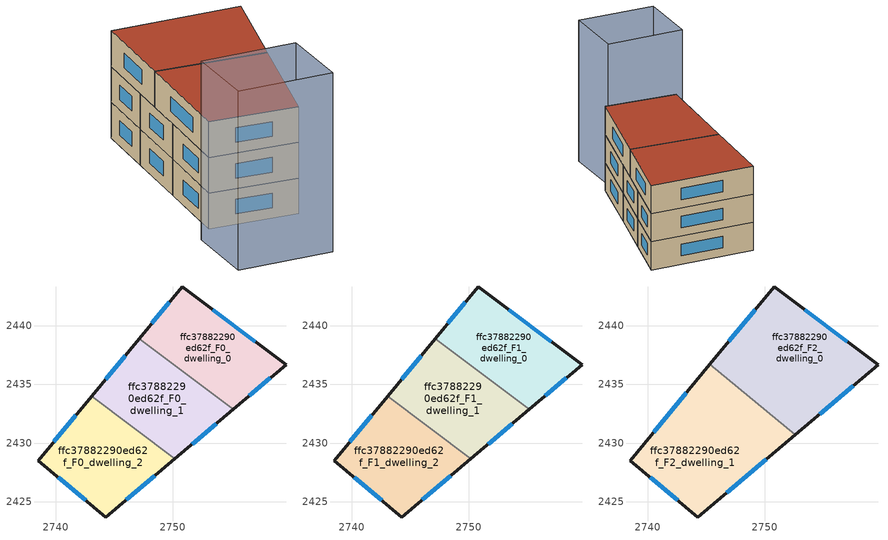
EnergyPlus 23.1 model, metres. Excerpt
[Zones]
ffc37882290ed62f_F0_dwelling_0
 floor ground (EU_floor_Construction): 2759.65,2436.68 2755.17,2432.89 2747.13,2438.92 2750.78,2443.32 z0
 wall outside (EU_wall_Construction): 2755.17,2432.89 2759.65,2436.68 2750.78,2443.32 2747.13,2438.92 z0:3
 wall to ffc37882290ed62f_F0_dwelling_1 (EU_wall_Construction): 2747.13,2438.92 2755.17,2432.89 z0:3
 window (EU_Window_Construction): 2749.7,2442.02 2748.21,2440.22 / 2757.02,2438.65 2753.41,2441.36 / 2756.5,2434.02 2758.32,2435.56 z0.89:2.11
ffc37882290ed62f_F0_dwelling_1
 floor ground (EU_floor_Construction): 2755.17,2432.89 2750.18,2428.67 2743.06,2434 2747.13,2438.92 z0
 wall outside (EU_wall_Construction): 2750.18,2428.67 2755.17,2432.89 / 2747.13,2438.92 2743.06,2434 z0:3
 wall to ffc37882290ed62f_F0_dwelling_2 (EU_wall_Construction): 2743.06,2434 2750.18,2428.67 z0:3
 window (EU_Window_Construction): 2751.66,2429.92 2753.69,2431.64 / 2745.92,2437.46 2744.26,2435.46 z0.89:2.11
ffc37882290ed62f_F0_dwelling_2
 floor ground (EU_floor_Construction): 2750.18,2428.67 2744.29,2423.68 2738.49,2428.49 2743.06,2434 z0
 wall outside (EU_wall_Construction): 2743.06,2434 2738.49,2428.49 2744.29,2423.68 2750.18,2428.67 z0:3
 window (EU_Window_Construction): 2746.03,2425.16 2748.43,2427.19 / 2740.21,2427.06 2742.57,2425.11 / 2741.7,2432.37 2739.84,2430.12 z0.89:2.11
ffc37882290ed62f_F1_dwelling_0
 floor to ffc37882290ed62f_F0_dwelling_0 (EU_floor_Construction): 2759.65,2436.68 2755.17,2432.89 2747.13,2438.92 2750.78,2443.32 z3
 wall outside (EU_wall_Construction): 2755.17,2432.89 2759.65,2436.68 2750.78,2443.32 2747.13,2438.92 z3:6
 wall to ffc37882290ed62f_F1_dwelling_1 (EU_wall_Construction): 2747.13,2438.92 2755.17,2432.89 z3:6
 window (EU_Window_Construction): 2749.7,2442.02 2748.21,2440.22 / 2757.02,2438.65 2753.41,2441.36 / 2756.5,2434.02 2758.32,2435.56 z3.89:5.11
ffc37882290ed62f_F1_dwelling_1
 floor to ffc37882290ed62f_F0_dwelling_1 (EU_floor_Construction): 2755.17,2432.89 2750.18,2428.67 2743.06,2434 2747.13,2438.92 z3
 wall outside (EU_wall_Construction): 2750.18,2428.67 2755.17,2432.89 / 2747.13,2438.92 2743.06,2434 z3:6
 wall to ffc37882290ed62f_F1_dwelling_2 (EU_wall_Construction): 2743.06,2434 2750.18,2428.67 z3:6
 window (EU_Window_Construction): 2751.66,2429.92 2753.69,2431.64 / 2745.92,2437.46 2744.26,2435.46 z3.89:5.11
ffc37882290ed62f_F1_dwelling_2
 floor to ffc37882290ed62f_F0_dwelling_2 (EU_floor_Construction): 2750.18,2428.67 2744.29,2423.68 2738.49,2428.49 2743.06,2434 z3
 wall outside (EU_wall_Construction): 2743.06,2434 2738.49,2428.49 2744.29,2423.68 2750.18,2428.67 z3:6
 window (EU_Window_Construction): 2746.03,2425.16 2748.43,2427.19 / 2740.21,2427.06 2742.57,2425.11 / 2741.7,2432.37 2739.84,2430.12 z3.89:5.11
ffc37882290ed62f_F2_dwelling_0
 floor to ffc37882290ed62f_F1_dwelling_0 (EU_floor_Construction): 2759.65,2436.68 2755.17,2432.89 2747.13,2438.92 2750.78,2443.32 z6
 floor to ffc37882290ed62f_F1_dwelling_1 (EU_floor_Construction): 2755.17,2432.89 2752.57,2430.69 2745.3,2436.71 2747.13,2438.92 z6
 wall outside (EU_wall_Construction): 2752.57,2430.69 2759.65,2436.68 2750.78,2443.32 2745.3,2436.71 z6:9
 wall to ffc37882290ed62f_F2_dwelling_1 (EU_wall_Construction): 2745.3,2436.71 2752.57,2430.69 z6:9
 window (EU_Window_Construction): 2749.16,2441.36 2746.92,2438.67 / 2757.02,2438.65 2753.41,2441.36 / 2754.67,2432.47 2757.55,2434.91 z6.89:8.11
 roof outside (EU_roof_Construction): 2759.65,2436.68 2750.78,2443.32 2745.3,2436.71 2752.57,2430.69 z9
ffc37882290ed62f_F2_dwelling_1
 floor to ffc37882290ed62f_F1_dwelling_2 (EU_floor_Construction): 2750.18,2428.67 2744.29,2423.68 2738.49,2428.49 2743.06,2434 z6
 floor to ffc37882290ed62f_F1_dwelling_1 (EU_floor_Construction): 2752.57,2430.69 2750.18,2428.67 2743.06,2434 2745.3,2436.71 z6
 wall outside (EU_wall_Construction): 2745.3,2436.71 2738.49,2428.49 2744.29,2423.68 2752.57,2430.69 z6:9
 window (EU_Window_Construction): 2746.74,2425.76 2750.12,2428.62 / 2740.21,2427.06 2742.57,2425.11 / 2743.28,2434.27 2740.51,2430.92 z6.89:8.11
 roof outside (EU_roof_Construction): 2752.57,2430.69 2745.3,2436.71 2738.49,2428.49 2744.29,2423.68 z9
shading: 2736.32,2428.05 2742.83,2423.21 / 2742.83,2423.21 2738.95,2417.98 / 2738.95,2417.98 2732.43,2422.82 / 2732.43,2422.82 2736.32,2428.05 z0:15
[Building]
EU S2 Campaign: North Axis=0; Terrain=City; Solar Distribution=FullExterior
[Site:Location]
Yerevan-Zvartnots.Intl.AP: Latitude=40.15; Longitude=44.383; Time Zone=4; Elevation=854
[SizingPeriod:WeatherFileDays]
AnnualSizingPeriod: Begin Month=1; Begin Day of Month=1; End Month=12; End Day of Month=31; Day of Week for Start Day=Monday; Use Weather File Daylight Saving Period=No; Use Weather File Rain and Snow Indicators=No
[MATERIAL]
EU_InternalMass_Material: Roughness=MediumRough; Thickness=0.1; Conductivity=1; Density=1800; Specific Heat=900; Thermal Absorptance=0.9; Solar Absorptance=0.7; Visible Absorptance=0.7
[MATERIAL:NOMASS] Roughness=MediumRough; Thermal Absorptance=0.9; Solar Absorptance=0.7; Visible Absorptance=0.7
Name | Thermal Resistance
EU_wall_NoMass | 1.08488
EU_roof_NoMass | 1.50123
EU_floor_NoMass | 0.493739
[WINDOWMATERIAL:SIMPLEGLAZINGSYSTEM]
EU_Window_SimpleGlazing: UFactor=2.50245; Solar Heat Gain Coefficient=0.75; Visible Transmittance=0.75
[CONSTRUCTION]
EU_wall_Construction: EU_wall_NoMass
EU_roof_Construction: EU_roof_NoMass
EU_floor_Construction: EU_floor_NoMass
EU_Window_Construction: EU_Window_SimpleGlazing
EU_InternalMass_Construction: EU_InternalMass_Material
[ZONE] Type=1; Multiplier=1; Ceiling Height=autocalculate; Floor Area=autocalculate; Part of Total Floor Area=Yes
Name | Volume
ffc37882290ed62f_F0_dwelling_0; ffc37882290ed62f_F1_dwelling_0 | 181.171
ffc37882290ed62f_F2_dwelling_0 | 271.75
ffc37882290ed62f_F0_dwelling_1; ffc37882290ed62f_F1_dwelling_1 | 181.175
ffc37882290ed62f_F2_dwelling_1 | 271.776
ffc37882290ed62f_F0_dwelling_2; ffc37882290ed62f_F1_dwelling_2 | 181.177
[INTERNALMASS] Construction=EU_InternalMass_Construction
Name | Zone or ZoneList | Surface Area
ffc37882290ed62f_F0_dwelling_0_EU_InternalMass | ffc37882290ed62f_F0_dwelling_0 | 60.3904
ffc37882290ed62f_F0_dwelling_1_EU_InternalMass | ffc37882290ed62f_F0_dwelling_1 | 60.3916
ffc37882290ed62f_F0_dwelling_2_EU_InternalMass | ffc37882290ed62f_F0_dwelling_2 | 60.3924
ffc37882290ed62f_F1_dwelling_0_EU_InternalMass | ffc37882290ed62f_F1_dwelling_0 | 60.3904
ffc37882290ed62f_F1_dwelling_1_EU_InternalMass | ffc37882290ed62f_F1_dwelling_1 | 60.3916
ffc37882290ed62f_F1_dwelling_2_EU_InternalMass | ffc37882290ed62f_F1_dwelling_2 | 60.3924
ffc37882290ed62f_F2_dwelling_0_EU_InternalMass | ffc37882290ed62f_F2_dwelling_0 | 90.5835
ffc37882290ed62f_F2_dwelling_1_EU_InternalMass | ffc37882290ed62f_F2_dwelling_1 | 90.5921
[OTHEREQUIPMENT] Fuel Type=Electricity; Design Level Calculation Method=Watts/Area; Power per Zone Floor Area=1; Fraction Latent=0; Fraction Radiant=0; Fraction Lost=0; Carbon Dioxide Generation Rate=0; EndUse Subcategory=EU_Step8_InternalGains
Name | Zone or ZoneList or Space or SpaceList | Schedule
EU_Step8_InternalGain_ffc37882290ed62f_F0_dwelling_0_f000 | ffc37882290ed62f_F0_dwelling_0 | EU_Step8_GainSchedule_ffc37882290ed62f_F0_dwelling_0_f000
EU_Step8_InternalGain_ffc37882290ed62f_F0_dwelling_1_f000 | ffc37882290ed62f_F0_dwelling_1 | EU_Step8_GainSchedule_ffc37882290ed62f_F0_dwelling_1_f000
EU_Step8_InternalGain_ffc37882290ed62f_F0_dwelling_2_f000 | ffc37882290ed62f_F0_dwelling_2 | EU_Step8_GainSchedule_ffc37882290ed62f_F0_dwelling_2_f000
EU_Step8_InternalGain_ffc37882290ed62f_F1_dwelling_0_f000 | ffc37882290ed62f_F1_dwelling_0 | EU_Step8_GainSchedule_ffc37882290ed62f_F1_dwelling_0_f000
EU_Step8_InternalGain_ffc37882290ed62f_F1_dwelling_1_f000 | ffc37882290ed62f_F1_dwelling_1 | EU_Step8_GainSchedule_ffc37882290ed62f_F1_dwelling_1_f000
EU_Step8_InternalGain_ffc37882290ed62f_F1_dwelling_2_f000 | ffc37882290ed62f_F1_dwelling_2 | EU_Step8_GainSchedule_ffc37882290ed62f_F1_dwelling_2_f000
EU_Step8_InternalGain_ffc37882290ed62f_F2_dwelling_0_f000 | ffc37882290ed62f_F2_dwelling_0 | EU_Step8_GainSchedule_ffc37882290ed62f_F2_dwelling_0_f000
EU_Step8_InternalGain_ffc37882290ed62f_F2_dwelling_1_f000 | ffc37882290ed62f_F2_dwelling_1 | EU_Step8_GainSchedule_ffc37882290ed62f_F2_dwelling_1_f000
[ZONEVENTILATION:DESIGNFLOWRATE] Schedule=EU_AlwaysOn; Design Flow Rate Calculation Method=AirChanges/Hour; Air Changes per Hour=0.540096; Ventilation Type=Natural; Fan Pressure Rise=0; Fan Total Efficiency=1; Constant Term Coefficient=1; Temperature Term Coefficient=0; Velocity Term Coefficient=0; Velocity Squared Term Coefficient=0; Minimum Indoor Temperature=-100; Maximum Indoor Temperature=100; Delta Temperature=-100; Minimum Outdoor Temperature=-100; Maximum Outdoor Temperature=100; Maximum Wind Speed=40
Name | Zone or ZoneList or Space or SpaceList
EU_ConstantAir_ffc37882290ed62f_F0_dwelling_0 | ffc37882290ed62f_F0_dwelling_0
EU_ConstantAir_ffc37882290ed62f_F0_dwelling_1 | ffc37882290ed62f_F0_dwelling_1
EU_ConstantAir_ffc37882290ed62f_F0_dwelling_2 | ffc37882290ed62f_F0_dwelling_2
EU_ConstantAir_ffc37882290ed62f_F1_dwelling_0 | ffc37882290ed62f_F1_dwelling_0
EU_ConstantAir_ffc37882290ed62f_F1_dwelling_1 | ffc37882290ed62f_F1_dwelling_1
EU_ConstantAir_ffc37882290ed62f_F1_dwelling_2 | ffc37882290ed62f_F1_dwelling_2
EU_ConstantAir_ffc37882290ed62f_F2_dwelling_0 | ffc37882290ed62f_F2_dwelling_0
EU_ConstantAir_ffc37882290ed62f_F2_dwelling_1 | ffc37882290ed62f_F2_dwelling_1
[HVACTEMPLATE:THERMOSTAT] Constant Heating Setpoint=20; Constant Cooling Setpoint=50
EU_HeatOnly_ffc37882290ed62f_F0_dwelling_0; EU_HeatOnly_ffc37882290ed62f_F0_dwelling_1; EU_HeatOnly_ffc37882290ed62f_F0_dwelling_2; EU_HeatOnly_ffc37882290ed62f_F1_dwelling_0; EU_HeatOnly_ffc37882290ed62f_F1_dwelling_1; EU_HeatOnly_ffc37882290ed62f_F1_dwelling_2; EU_HeatOnly_ffc37882290ed62f_F2_dwelling_0; EU_HeatOnly_ffc37882290ed62f_F2_dwelling_1
[HVACTEMPLATE:ZONE:IDEALLOADSAIRSYSTEM] System Availability Schedule=EU_AlwaysOn; Maximum Heating Supply Air Temperature=50; Minimum Cooling Supply Air Temperature=13; Maximum Heating Supply Air Humidity Ratio=0.0156; Minimum Cooling Supply Air Humidity Ratio=0.0077; Heating Limit=NoLimit; Cooling Limit=NoLimit; Heating Availability Schedule=EU_AlwaysOn; Cooling Availability Schedule=EU_CoolingOff; Dehumidification Control Type=ConstantSensibleHeatRatio; Cooling Sensible Heat Ratio=0.7; Dehumidification Setpoint=60; Humidification Control Type=None; Humidification Setpoint=30; Outdoor Air Method=None; Outdoor Air Flow Rate per Person=0.00944; Outdoor Air Flow Rate per Zone Floor Area=0; Outdoor Air Flow Rate per Zone=0; Demand Controlled Ventilation Type=None; Outdoor Air Economizer Type=NoEconomizer; Heat Recovery Type=None; Sensible Heat Recovery Effectiveness=0.7; Latent Heat Recovery Effectiveness=0.65
Name | Template Thermostat
ffc37882290ed62f_F0_dwelling_0 | EU_HeatOnly_ffc37882290ed62f_F0_dwelling_0
ffc37882290ed62f_F0_dwelling_1 | EU_HeatOnly_ffc37882290ed62f_F0_dwelling_1
ffc37882290ed62f_F0_dwelling_2 | EU_HeatOnly_ffc37882290ed62f_F0_dwelling_2
ffc37882290ed62f_F1_dwelling_0 | EU_HeatOnly_ffc37882290ed62f_F1_dwelling_0
ffc37882290ed62f_F1_dwelling_1 | EU_HeatOnly_ffc37882290ed62f_F1_dwelling_1
ffc37882290ed62f_F1_dwelling_2 | EU_HeatOnly_ffc37882290ed62f_F1_dwelling_2
ffc37882290ed62f_F2_dwelling_0 | EU_HeatOnly_ffc37882290ed62f_F2_dwelling_0
ffc37882290ed62f_F2_dwelling_1 | EU_HeatOnly_ffc37882290ed62f_F2_dwelling_1
[SIZING:ZONE] Zone Cooling Design Supply Air Temperature Input Method=SupplyAirTemperature; Zone Cooling Design Supply Air Temperature=13; Zone Heating Design Supply Air Temperature Input Method=SupplyAirTemperature; Zone Heating Design Supply Air Temperature=50; Zone Cooling Design Supply Air Humidity Ratio=0.008; Zone Heating Design Supply Air Humidity Ratio=0.008; Cooling Design Air Flow Method=DesignDay; Cooling Design Air Flow Rate=0; Cooling Minimum Air Flow per Zone Floor Area=0.000762; Cooling Minimum Air Flow=0; Cooling Minimum Air Flow Fraction=0.2; Heating Design Air Flow Method=DesignDay; Heating Design Air Flow Rate=0; Heating Maximum Air Flow per Zone Floor Area=0.002032; Heating Maximum Air Flow=0.141576; Heating Maximum Air Flow Fraction=0.3; Account for Dedicated Outdoor Air System=No; Dedicated Outdoor Air System Control Strategy=NeutralSupplyAir; Dedicated Outdoor Air Low Setpoint Temperature for Design=autosize; Dedicated Outdoor Air High Setpoint Temperature for Design=autosize; Zone Load Sizing Method=Sensible Load Only No Latent Load; Zone Latent Cooling Design Supply Air Humidity Ratio Input Method=HumidityRatioDifference; Zone Cooling Design Supply Air Humidity Ratio Difference=0.005; Zone Latent Heating Design Supply Air Humidity Ratio Input Method=HumidityRatioDifference; Zone Humidification Design Supply Air Humidity Ratio Difference=0.005
ffc37882290ed62f_F0_dwelling_0; ffc37882290ed62f_F0_dwelling_1; ffc37882290ed62f_F0_dwelling_2; ffc37882290ed62f_F1_dwelling_0; ffc37882290ed62f_F1_dwelling_1; ffc37882290ed62f_F1_dwelling_2; ffc37882290ed62f_F2_dwelling_0; ffc37882290ed62f_F2_dwelling_1
[SCHEDULE:CONSTANT]
Name | Hourly Value
EU_AlwaysOn | 1
EU_CoolingOff | 0
[SCHEDULE:FILE] Column Number=1; Rows to Skip at Top=0; Number of Hours of Data=8760; Column Separator=Comma; Interpolate to Timestep=No; Minutes per Item=60; Adjust Schedule for Daylight Savings=Yes
Name | File
EU_Step8_GainSchedule_ffc37882290ed62f_F0_dwelling_0_f000 | ../../schedules/ffc37882290ed62f/ffc37882290ed62f_F0_dwelling_0_f000_gain.csv
EU_Step8_GainSchedule_ffc37882290ed62f_F0_dwelling_1_f000 | ../../schedules/ffc37882290ed62f/ffc37882290ed62f_F0_dwelling_1_f000_gain.csv
EU_Step8_GainSchedule_ffc37882290ed62f_F0_dwelling_2_f000 | ../../schedules/ffc37882290ed62f/ffc37882290ed62f_F0_dwelling_2_f000_gain.csv
EU_Step8_GainSchedule_ffc37882290ed62f_F1_dwelling_0_f000 | ../../schedules/ffc37882290ed62f/ffc37882290ed62f_F1_dwelling_0_f000_gain.csv
EU_Step8_GainSchedule_ffc37882290ed62f_F1_dwelling_1_f000 | ../../schedules/ffc37882290ed62f/ffc37882290ed62f_F1_dwelling_1_f000_gain.csv
EU_Step8_GainSchedule_ffc37882290ed62f_F1_dwelling_2_f000 | ../../schedules/ffc37882290ed62f/ffc37882290ed62f_F1_dwelling_2_f000_gain.csv
EU_Step8_GainSchedule_ffc37882290ed62f_F2_dwelling_0_f000 | ../../schedules/ffc37882290ed62f/ffc37882290ed62f_F2_dwelling_0_f000_gain.csv
EU_Step8_GainSchedule_ffc37882290ed62f_F2_dwelling_1_f000 | ../../schedules/ffc37882290ed62f/ffc37882290ed62f_F2_dwelling_1_f000_gain.csv
